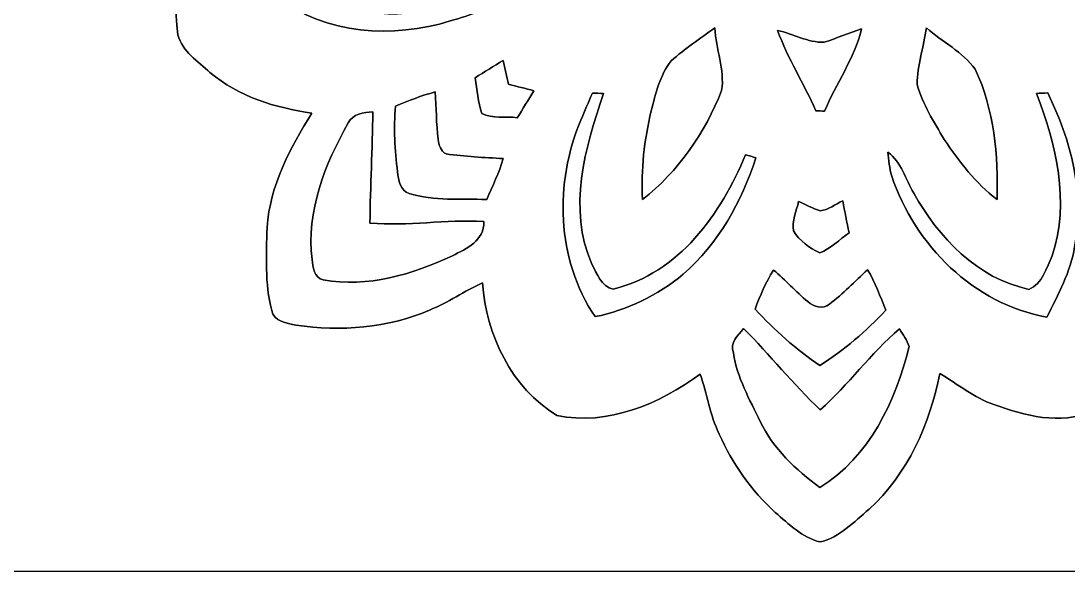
# Model space of a CAD drawing. Header units: centimetres. Extents: x -16.8 to 16.8, y -16.7 to 16.7.
# Drawn here: x -5.24 to 9.05, y -16.67 to -9.16 of the extents above; entities that cross this region are included whole.
import ezdxf

# ---------------------------------------------------------------- set-up
doc = ezdxf.new("R2010")
doc.units = ezdxf.units.CM
doc.header["$MEASUREMENT"] = 0
doc.layers.add('Layer 1', color=7, linetype='Continuous')

msp = doc.modelspace()

# ---------------------------------------------------------------- linework, layer by layer
at = {"layer": 'Layer 1', "color": 7}
for points, knots in [([(-16.77458, 16.66875), (-16.77458, 16.66875), (16.77458, 16.66875), (16.77458, 16.66875), (16.77458, 16.66875), (16.77458, 16.66875), (16.77458, -16.66875), (16.77458, -16.66875), (16.77458, -16.66875), (16.77458, -16.66875), (-16.77458, -16.66875), (-16.77458, -16.66875), (-16.77458, -16.66875), (-16.77458, -16.66875), (-16.77458, 16.66875), (-16.77458, 16.66875), (-16.77458, 16.66875), (-16.77458, 16.66875), (-16.77458, 16.66875), (-16.77458, 16.66875)], [0, 0, 0, 0, 0.16666667, 0.16666667, 0.16666667, 0.16666667, 0.33333333, 0.33333333, 0.33333333, 0.33333333, 0.5, 0.5, 0.5, 0.5, 0.66666667, 0.66666667, 0.66666667, 0.66666667, 1, 1, 1, 1]), ([(5.41267, 4.60798), (5.00733, 4.32082), (4.66055, 3.95146), (4.42031, 3.51508), (4.42031, 3.51508), (4.21464, 3.17535), (4.14055, 2.78059), (4.02484, 2.40594), (4.02484, 2.40594), (3.50238, 2.83386), (2.82293, 3.09174), (2.14101, 3.00743), (2.14101, 3.00743), (1.81681, 2.90266), (1.62031, 2.60632), (1.43263, 2.3428), (1.43263, 2.3428), (1.19451, 1.99214), (1.11795, 1.56845), (1.02129, 1.16381), (1.02129, 1.16381), (0.69215, 1.36454), (0.35983, 1.57798), (-0.01799, 1.67393), (-0.01799, 1.67393), (-0.58773, 1.85349), (-1.20579, 1.80481), (-1.78294, 1.68346), (-1.78294, 1.68346), (-1.93146, 1.16522), (-1.92687, 0.61031), (-1.82492, 0.08396), (-1.82492, 0.08396), (-1.73637, -0.36371), (-1.51553, -0.76623), (-1.26718, -1.14265), (-1.26718, -1.14265), (-1.80128, -1.22978), (-2.34103, -1.39347), (-2.7499, -1.76495), (-2.7499, -1.76495), (-2.94499, -1.94063), (-3.17782, -2.16041), (-3.12385, -2.45145), (-3.12385, -2.45145), (-3.14043, -3.06493), (-2.90618, -3.66536), (-2.51143, -4.13068), (-2.51143, -4.13068), (-2.70122, -4.18924), (-2.89348, -4.23898), (-3.08398, -4.29472), (-3.08398, -4.29472), (-3.70558, -4.48804), (-4.25274, -4.89479), (-4.63303, -5.42149), (-4.63303, -5.42149), (-4.70464, -5.54567), (-4.90749, -5.68113), (-4.82635, -5.8487), (-4.82635, -5.8487), (-4.54484, -6.34682), (-4.10633, -6.74829), (-3.61139, -7.03051), (-3.61139, -7.03051), (-3.2699, -7.22665), (-2.88114, -7.31308), (-2.51072, -7.43691), (-2.51072, -7.43691), (-2.95204, -7.96008), (-3.2071, -8.65681), (-3.09951, -9.34367), (-3.09951, -9.34367), (-3.04341, -9.57298), (-2.8254, -9.70915), (-2.66277, -9.85873), (-2.66277, -9.85873), (-2.27365, -10.19104), (-1.76777, -10.34274), (-1.27, -10.41506), (-1.27, -10.41506), (-1.57127, -10.88954), (-1.84291, -11.4046), (-1.88419, -11.9761), (-1.88419, -11.9761), (-1.89265, -12.35251), (-1.91594, -12.73951), (-1.82033, -13.10816), (-1.82033, -13.10816), (-1.79105, -13.25845), (-1.61255, -13.28667), (-1.48943, -13.30925), (-1.48943, -13.30925), (-0.87877, -13.40097), (-0.23601, -13.35334), (0.33408, -13.10464), (0.33408, -13.10464), (0.58702, -13.00445), (0.80927, -12.84323), (1.05728, -12.73281), (1.05728, -12.73281), (1.10913, -13.44189), (1.45097, -14.16579), (2.07116, -14.54256), (2.07116, -14.54256), (2.77036, -14.69037), (3.47063, -14.38381), (4.02872, -13.97917), (4.02872, -13.97917), (4.12397, -14.24905), (4.16207, -14.53868), (4.28942, -14.79726), (4.28942, -14.79726), (4.46687, -15.20155), (4.72581, -15.56985), (5.05248, -15.86759), (5.05248, -15.86759), (5.23487, -16.02422), (5.42431, -16.21049), (5.66491, -16.27152), (5.66491, -16.27152), (5.9309, -16.21155), (6.13092, -15.99318), (6.33448, -15.8242), (6.33448, -15.8242), (6.86435, -15.34266), (7.16245, -14.66215), (7.30074, -13.97), (7.30074, -13.97), (7.5438, -14.11605), (7.76781, -14.29985), (8.03839, -14.3951), (8.03839, -14.3951), (8.45679, -14.5475), (8.94503, -14.67626), (9.37295, -14.48858), (9.37295, -14.48858), (9.92223, -14.07654), (10.22279, -13.40203), (10.29899, -12.7314), (10.29899, -12.7314), (10.54312, -12.84993), (10.76501, -13.01009), (11.01831, -13.11134), (11.01831, -13.11134), (11.58628, -13.36357), (12.23045, -13.40132), (12.83829, -13.29866), (12.83829, -13.29866), (12.92225, -13.25774), (13.09511, -13.2909), (13.1318, -13.17061), (13.1318, -13.17061), (13.31489, -12.59099), (13.26515, -11.9574), (13.09899, -11.37955), (13.09899, -11.37955), (12.9988, -11.03136), (12.79137, -10.72903), (12.62486, -10.41153), (12.62486, -10.41153), (13.31454, -10.32651), (14.03703, -10.01818), (14.41697, -9.4107), (14.41697, -9.4107), (14.51504, -9.02652), (14.44484, -8.61942), (14.32525, -8.2483), (14.32525, -8.2483), (14.22964, -7.93962), (14.02327, -7.68562), (13.86311, -7.40974), (13.86311, -7.40974), (14.20566, -7.32155), (14.55632, -7.24429), (14.87029, -7.0739), (14.87029, -7.0739), (15.367, -6.83507), (15.76917, -6.43572), (16.07467, -5.98346), (16.07467, -5.98346), (16.12724, -5.90197), (16.20414, -5.79579), (16.14135, -5.69842), (16.14135, -5.69842), (15.89229, -5.19642), (15.44496, -4.82), (14.97259, -4.53602), (14.97259, -4.53602), (14.63075, -4.33105), (14.23599, -4.25168), (13.85923, -4.13879), (13.85923, -4.13879), (14.07125, -3.80153), (14.32525, -3.47557), (14.39721, -3.07269), (14.39721, -3.07269), (14.46248, -2.69169), (14.5669, -2.18052), (14.22823, -1.89371), (14.22823, -1.89371), (13.80455, -1.44074), (13.20659, -1.2319), (12.61216, -1.12854), (12.61216, -1.12854), (12.79525, -0.83503), (12.98857, -0.54151), (13.08347, -0.20496), (13.08347, -0.20496), (13.29443, 0.36336), (13.28314, 0.99166), (13.14697, 1.57586), (13.14697, 1.57586), (13.10569, 1.75648), (12.86827, 1.7205), (12.73387, 1.76671), (12.73387, 1.76671), (12.14649, 1.81751), (11.52807, 1.79246), (10.98515, 1.54023), (10.98515, 1.54023), (10.74067, 1.44074), (10.53077, 1.27847), (10.29511, 1.1624), (10.29511, 1.1624), (10.23126, 1.45344), (10.21327, 1.76071), (10.07463, 2.02918), (10.07463, 2.02918), (9.94586, 2.27859), (9.79911, 2.52307), (9.6079, 2.72909), (9.6079, 2.72909), (9.4488, 2.88396), (9.25618, 3.05894), (9.01382, 3.0159), (9.01382, 3.0159), (8.39435, 3.03812), (7.79533, 2.79471), (7.32543, 2.39959), (7.32543, 2.39959), (7.21713, 2.67441), (7.16456, 2.96792), (7.05097, 3.24062), (7.05097, 3.24062), (6.79415, 3.86115), (6.31331, 4.37409), (5.74216, 4.71946), (5.74216, 4.71946), (5.62328, 4.79178), (5.50192, 4.66831), (5.41267, 4.60798)], [0, 0, 0, 0, 0.015625, 0.015625, 0.015625, 0.015625, 0.03125, 0.03125, 0.03125, 0.03125, 0.046875, 0.046875, 0.046875, 0.046875, 0.0625, 0.0625, 0.0625, 0.0625, 0.078125, 0.078125, 0.078125, 0.078125, 0.09375, 0.09375, 0.09375, 0.09375, 0.109375, 0.109375, 0.109375, 0.109375, 0.125, 0.125, 0.125, 0.125, 0.140625, 0.140625, 0.140625, 0.140625, 0.15625, 0.15625, 0.15625, 0.15625, 0.171875, 0.171875, 0.171875, 0.171875, 0.1875, 0.1875, 0.1875, 0.1875, 0.203125, 0.203125, 0.203125, 0.203125, 0.21875, 0.21875, 0.21875, 0.21875, 0.234375, 0.234375, 0.234375, 0.234375, 0.25, 0.25, 0.25, 0.25, 0.265625, 0.265625, 0.265625, 0.265625, 0.28125, 0.28125, 0.28125, 0.28125, 0.296875, 0.296875, 0.296875, 0.296875, 0.3125, 0.3125, 0.3125, 0.3125, 0.328125, 0.328125, 0.328125, 0.328125, 0.34375, 0.34375, 0.34375, 0.34375, 0.359375, 0.359375, 0.359375, 0.359375, 0.375, 0.375, 0.375, 0.375, 0.390625, 0.390625, 0.390625, 0.390625, 0.40625, 0.40625, 0.40625, 0.40625, 0.421875, 0.421875, 0.421875, 0.421875, 0.4375, 0.4375, 0.4375, 0.4375, 0.453125, 0.453125, 0.453125, 0.453125, 0.46875, 0.46875, 0.46875, 0.46875, 0.484375, 0.484375, 0.484375, 0.484375, 0.5, 0.5, 0.5, 0.5, 0.515625, 0.515625, 0.515625, 0.515625, 0.53125, 0.53125, 0.53125, 0.53125, 0.546875, 0.546875, 0.546875, 0.546875, 0.5625, 0.5625, 0.5625, 0.5625, 0.578125, 0.578125, 0.578125, 0.578125, 0.59375, 0.59375, 0.59375, 0.59375, 0.609375, 0.609375, 0.609375, 0.609375, 0.625, 0.625, 0.625, 0.625, 0.640625, 0.640625, 0.640625, 0.640625, 0.65625, 0.65625, 0.65625, 0.65625, 0.671875, 0.671875, 0.671875, 0.671875, 0.6875, 0.6875, 0.6875, 0.6875, 0.703125, 0.703125, 0.703125, 0.703125, 0.71875, 0.71875, 0.71875, 0.71875, 0.734375, 0.734375, 0.734375, 0.734375, 0.75, 0.75, 0.75, 0.75, 0.765625, 0.765625, 0.765625, 0.765625, 0.78125, 0.78125, 0.78125, 0.78125, 0.796875, 0.796875, 0.796875, 0.796875, 0.8125, 0.8125, 0.8125, 0.8125, 0.828125, 0.828125, 0.828125, 0.828125, 0.84375, 0.84375, 0.84375, 0.84375, 0.859375, 0.859375, 0.859375, 0.859375, 0.875, 0.875, 0.875, 0.875, 0.890625, 0.890625, 0.890625, 0.890625, 0.90625, 0.90625, 0.90625, 0.90625, 0.921875, 0.921875, 0.921875, 0.921875, 0.9375, 0.9375, 0.9375, 0.9375, 0.953125, 0.953125, 0.953125, 0.953125, 0.96875, 0.96875, 0.96875, 0.96875, 1, 1, 1, 1]), ([(-1.74237, -8.82721), (-1.53988, -7.75159), (-0.59725, -6.93173), (0.4385, -6.66962), (0.4385, -6.66962), (0.43744, -6.71865), (0.43674, -6.76804), (0.43639, -6.81743), (0.43639, -6.81743), (-0.39723, -7.14622), (-1.1998, -7.77981), (-1.39206, -8.69774), (-1.39206, -8.69774), (-0.84243, -9.08614), (-0.12665, -9.12954), (0.51047, -8.97361), (0.51047, -8.97361), (0.79446, -8.91152), (1.0668, -8.79158), (1.36102, -8.77958), (1.36102, -8.77958), (1.16946, -8.99231), (0.88406, -9.07874), (0.61807, -9.15635), (0.61807, -9.15635), (-0.16087, -9.39553), (-1.08867, -9.34791), (-1.74237, -8.82721)], [0, 0, 0, 0, 0.125, 0.125, 0.125, 0.125, 0.25, 0.25, 0.25, 0.25, 0.375, 0.375, 0.375, 0.375, 0.5, 0.5, 0.5, 0.5, 0.625, 0.625, 0.625, 0.625, 0.75, 0.75, 0.75, 0.75, 1, 1, 1, 1]), ([(3.6322, -9.69963), (3.81988, -9.53594), (4.02696, -9.39694), (4.2291, -9.25195), (4.2291, -9.25195), (4.2418, -9.53876), (4.36774, -9.81851), (4.32153, -10.10673), (4.32153, -10.10673), (4.09716, -10.68141), (3.72957, -11.21269), (3.24167, -11.59475), (3.24167, -11.59475), (3.2198, -11.18835), (3.26461, -10.77948), (3.36056, -10.38472), (3.36056, -10.38472), (3.42018, -10.14659), (3.48015, -9.89859), (3.6322, -9.69963)], [0, 0, 0, 0, 0.16666667, 0.16666667, 0.16666667, 0.16666667, 0.33333333, 0.33333333, 0.33333333, 0.33333333, 0.5, 0.5, 0.5, 0.5, 0.66666667, 0.66666667, 0.66666667, 0.66666667, 1, 1, 1, 1]), ([(5.72064, -9.44598), (5.89386, -9.39341), (6.05861, -9.3158), (6.23217, -9.26394), (6.23217, -9.26394), (6.13974, -9.66893), (5.87939, -10.00725), (5.72664, -10.38931), (5.72664, -10.38931), (5.68678, -10.38648), (5.64727, -10.38401), (5.60776, -10.3819), (5.60776, -10.3819), (5.44477, -10.01183), (5.2264, -9.66752), (5.086, -9.28723), (5.086, -9.28723), (5.30049, -9.3285), (5.49663, -9.4555), (5.72064, -9.44598)], [0, 0, 0, 0, 0.16666667, 0.16666667, 0.16666667, 0.16666667, 0.33333333, 0.33333333, 0.33333333, 0.33333333, 0.5, 0.5, 0.5, 0.5, 0.66666667, 0.66666667, 0.66666667, 0.66666667, 1, 1, 1, 1]), ([(6.99206, -10.02277), (6.98888, -9.76066), (7.08237, -9.50595), (7.118, -9.24807), (7.118, -9.24807), (7.33178, -9.44598), (7.61153, -9.57615), (7.78404, -9.81498), (7.78404, -9.81498), (8.04298, -10.36602), (8.09801, -10.9922), (8.08284, -11.59369), (8.08284, -11.59369), (7.78827, -11.37497), (7.56602, -11.07405), (7.36, -10.77489), (7.36, -10.77489), (7.21924, -10.535), (7.06261, -10.29406), (6.99206, -10.02277)], [0, 0, 0, 0, 0.16666667, 0.16666667, 0.16666667, 0.16666667, 0.33333333, 0.33333333, 0.33333333, 0.33333333, 0.5, 0.5, 0.5, 0.5, 0.66666667, 0.66666667, 0.66666667, 0.66666667, 1, 1, 1, 1]), ([(0.95744, -9.93316), (1.08373, -9.85308), (1.21003, -9.77265), (1.33809, -9.6961), (1.33809, -9.6961), (1.36596, -9.80334), (1.38994, -9.91235), (1.41429, -10.02136), (1.41429, -10.02136), (1.52894, -10.05099), (1.64394, -10.07851), (1.75895, -10.1092), (1.75895, -10.1092), (1.68451, -10.23303), (1.60726, -10.35438), (1.53282, -10.47891), (1.53282, -10.47891), (1.37301, -10.45175), (1.19556, -10.49655), (1.04669, -10.42176), (1.04669, -10.42176), (0.99871, -10.26266), (0.98531, -10.09544), (0.95744, -9.93316)], [0, 0, 0, 0, 0.14285714, 0.14285714, 0.14285714, 0.14285714, 0.28571429, 0.28571429, 0.28571429, 0.28571429, 0.42857143, 0.42857143, 0.42857143, 0.42857143, 0.57142857, 0.57142857, 0.57142857, 0.57142857, 0.71428571, 0.71428571, 0.71428571, 0.71428571, 1, 1, 1, 1]), ([(-0.13229, -10.32051), (0.04586, -10.24784), (0.22472, -10.17552), (0.41063, -10.12437), (0.41063, -10.12437), (0.4258, -10.34027), (0.42721, -10.55758), (0.45085, -10.77383), (0.45085, -10.77383), (0.46426, -10.84756), (0.48436, -10.93717), (0.56056, -10.97104), (0.56056, -10.97104), (0.81844, -11.00984), (1.0795, -11.02078), (1.3402, -11.03489), (1.3402, -11.03489), (1.28164, -11.22786), (1.19662, -11.41095), (1.11442, -11.5951), (1.11442, -11.5951), (0.76306, -11.57817), (0.39758, -11.62015), (0.05715, -11.51149), (0.05715, -11.51149), (-0.06491, -11.4748), (-0.09208, -11.32205), (-0.10266, -11.21586), (-0.10266, -11.21586), (-0.14146, -10.91882), (-0.15522, -10.61896), (-0.13229, -10.32051)], [0, 0, 0, 0, 0.11111111, 0.11111111, 0.11111111, 0.11111111, 0.22222222, 0.22222222, 0.22222222, 0.22222222, 0.33333333, 0.33333333, 0.33333333, 0.33333333, 0.44444444, 0.44444444, 0.44444444, 0.44444444, 0.55555556, 0.55555556, 0.55555556, 0.55555556, 0.66666667, 0.66666667, 0.66666667, 0.66666667, 0.77777778, 0.77777778, 0.77777778, 0.77777778, 1, 1, 1, 1]), ([(2.55799, -10.14271), (2.60809, -10.14342), (2.65818, -10.14448), (2.70863, -10.14554), (2.70863, -10.14554), (2.45886, -10.88531), (2.21756, -11.7221), (2.55023, -12.47634), (2.55023, -12.47634), (2.61937, -12.6051), (2.68005, -12.78431), (2.84057, -12.81783), (2.84057, -12.81783), (3.73803, -12.60299), (4.31624, -11.79124), (4.64714, -10.98303), (4.64714, -10.98303), (4.69477, -10.99644), (4.74239, -11.01055), (4.79072, -11.02501), (4.79072, -11.02501), (4.59493, -11.62509), (4.27672, -12.19659), (3.7973, -12.61604), (3.7973, -12.61604), (3.44876, -12.89932), (3.03671, -13.10957), (2.59362, -13.19354), (2.59362, -13.19354), (2.06551, -12.4139), (2.03588, -11.36156), (2.40171, -10.5089), (2.40171, -10.5089), (2.45075, -10.38542), (2.50507, -10.26442), (2.55799, -10.14271)], [0, 0, 0, 0, 0.1, 0.1, 0.1, 0.1, 0.2, 0.2, 0.2, 0.2, 0.3, 0.3, 0.3, 0.3, 0.4, 0.4, 0.4, 0.4, 0.5, 0.5, 0.5, 0.5, 0.6, 0.6, 0.6, 0.6, 0.7, 0.7, 0.7, 0.7, 0.8, 0.8, 0.8, 0.8, 1, 1, 1, 1]), ([(8.61942, -10.14554), (8.67022, -10.14342), (8.72137, -10.1413), (8.77288, -10.13954), (8.77288, -10.13954), (9.09002, -10.78371), (9.28264, -11.52243), (9.13977, -12.23963), (9.13977, -12.23963), (9.08332, -12.58288), (8.91681, -12.89297), (8.76194, -13.19989), (8.76194, -13.19989), (7.76429, -13.02597), (6.95995, -12.21705), (6.64281, -11.27548), (6.64281, -11.27548), (6.61211, -11.17141), (6.60082, -11.05041), (6.5913, -10.9474), (6.5913, -10.9474), (6.77792, -11.08216), (6.83189, -11.31852), (6.94478, -11.50691), (6.94478, -11.50691), (7.2831, -12.11298), (7.81191, -12.67566), (8.51641, -12.82136), (8.51641, -12.82136), (8.69985, -12.74516), (8.75594, -12.52784), (8.83461, -12.36169), (8.83461, -12.36169), (9.07697, -11.62897), (8.89071, -10.84404), (8.61942, -10.14554)], [0, 0, 0, 0, 0.1, 0.1, 0.1, 0.1, 0.2, 0.2, 0.2, 0.2, 0.3, 0.3, 0.3, 0.3, 0.4, 0.4, 0.4, 0.4, 0.5, 0.5, 0.5, 0.5, 0.6, 0.6, 0.6, 0.6, 0.7, 0.7, 0.7, 0.7, 0.8, 0.8, 0.8, 0.8, 1, 1, 1, 1]), ([(-0.77611, -10.54876), (-0.71332, -10.42211), (-0.56586, -10.40342), (-0.44027, -10.39636), (-0.44027, -10.39636), (-0.44379, -10.9033), (-0.47554, -11.40954), (-0.47837, -11.91648), (-0.47837, -11.91648), (0.03951, -11.96199), (0.55704, -11.86321), (1.07491, -11.89602), (1.07491, -11.89602), (1.08338, -12.15919), (0.84138, -12.26361), (0.6477, -12.36169), (0.6477, -12.36169), (0.09948, -12.61569), (-0.50906, -12.80513), (-1.1176, -12.69083), (-1.1176, -12.69083), (-1.24037, -12.66931), (-1.25659, -12.50915), (-1.26929, -12.41566), (-1.26929, -12.41566), (-1.35043, -11.75773), (-1.09291, -11.11144), (-0.77611, -10.54876)], [0, 0, 0, 0, 0.125, 0.125, 0.125, 0.125, 0.25, 0.25, 0.25, 0.25, 0.375, 0.375, 0.375, 0.375, 0.5, 0.5, 0.5, 0.5, 0.625, 0.625, 0.625, 0.625, 0.75, 0.75, 0.75, 0.75, 1, 1, 1, 1]), ([(5.3721, -11.6205), (5.46947, -11.66354), (5.56436, -11.71399), (5.66667, -11.74821), (5.66667, -11.74821), (5.77956, -11.73868), (5.87199, -11.65754), (5.97394, -11.61344), (5.97394, -11.61344), (6.00322, -11.75808), (6.03215, -11.90378), (6.06037, -12.04948), (6.06037, -12.04948), (5.92808, -12.13908), (5.8106, -12.26891), (5.66067, -12.32253), (5.66067, -12.32253), (5.52379, -12.26079), (5.38233, -12.15602), (5.3026, -12.02231), (5.3026, -12.02231), (5.27685, -11.88685), (5.34317, -11.75173), (5.3721, -11.6205)], [0, 0, 0, 0, 0.14285714, 0.14285714, 0.14285714, 0.14285714, 0.28571429, 0.28571429, 0.28571429, 0.28571429, 0.42857143, 0.42857143, 0.42857143, 0.42857143, 0.57142857, 0.57142857, 0.57142857, 0.57142857, 0.71428571, 0.71428571, 0.71428571, 0.71428571, 1, 1, 1, 1]), ([(5.0292, -12.55854), (5.19465, -12.69153), (5.33365, -12.85381), (5.49698, -12.98928), (5.49698, -12.98928), (5.57424, -13.05631), (5.70618, -13.09864), (5.79367, -13.02597), (5.79367, -13.02597), (5.97817, -12.88027), (6.14362, -12.71376), (6.31437, -12.55289), (6.31437, -12.55289), (6.41879, -12.72716), (6.48758, -12.91837), (6.56343, -13.1064), (6.56343, -13.1064), (6.29426, -13.3925), (5.9944, -13.64968), (5.66314, -13.86134), (5.66314, -13.86134), (5.33682, -13.64227), (5.04472, -13.37874), (4.77732, -13.09194), (4.77732, -13.09194), (4.84787, -12.90814), (4.92301, -12.72505), (5.0292, -12.55854)], [0, 0, 0, 0, 0.125, 0.125, 0.125, 0.125, 0.25, 0.25, 0.25, 0.25, 0.375, 0.375, 0.375, 0.375, 0.5, 0.5, 0.5, 0.5, 0.625, 0.625, 0.625, 0.625, 0.75, 0.75, 0.75, 0.75, 1, 1, 1, 1]), ([(4.4831, -13.69025), (4.42912, -13.54702), (4.54448, -13.45001), (4.62245, -13.35511), (4.62245, -13.35511), (4.9784, -13.71847), (5.29943, -14.11499), (5.66667, -14.46706), (5.66667, -14.46706), (6.05472, -14.12557), (6.35423, -13.69554), (6.75005, -13.36181), (6.75005, -13.36181), (6.79732, -13.43872), (6.85659, -13.51209), (6.87987, -13.6017), (6.87987, -13.6017), (6.69713, -14.34641), (6.33942, -15.11088), (5.66385, -15.52787), (5.66385, -15.52787), (5.33471, -15.28657), (5.02638, -14.99764), (4.84822, -14.62405), (4.84822, -14.62405), (4.70288, -14.32525), (4.53072, -14.02327), (4.4831, -13.69025)], [0, 0, 0, 0, 0.125, 0.125, 0.125, 0.125, 0.25, 0.25, 0.25, 0.25, 0.375, 0.375, 0.375, 0.375, 0.5, 0.5, 0.5, 0.5, 0.625, 0.625, 0.625, 0.625, 0.75, 0.75, 0.75, 0.75, 1, 1, 1, 1])]:
    msp.add_open_spline(points, degree=3, knots=knots, dxfattribs=at)
at = {"layer": 'Layer 1', "color": 8}
for points, knots in [([(5.41267, 4.60798), (5.50192, 4.66831), (5.62328, 4.79178), (5.74216, 4.71946), (5.74216, 4.71946), (6.31331, 4.37409), (6.79415, 3.86115), (7.05097, 3.24062), (7.05097, 3.24062), (7.16456, 2.96792), (7.21713, 2.67441), (7.32543, 2.39959), (7.32543, 2.39959), (7.79533, 2.79471), (8.39435, 3.03812), (9.01382, 3.0159), (9.01382, 3.0159), (9.25618, 3.05894), (9.4488, 2.88396), (9.6079, 2.72909), (9.6079, 2.72909), (9.79911, 2.52307), (9.94586, 2.27859), (10.07463, 2.02918), (10.07463, 2.02918), (10.21327, 1.76071), (10.23126, 1.45344), (10.29511, 1.1624), (10.29511, 1.1624), (10.53077, 1.27847), (10.74067, 1.44074), (10.98515, 1.54023), (10.98515, 1.54023), (11.52807, 1.79246), (12.14649, 1.81751), (12.73387, 1.76671), (12.73387, 1.76671), (12.86827, 1.7205), (13.10569, 1.75648), (13.14697, 1.57586), (13.14697, 1.57586), (13.28314, 0.99166), (13.29443, 0.36336), (13.08347, -0.20496), (13.08347, -0.20496), (12.98857, -0.54151), (12.79525, -0.83503), (12.61216, -1.12854), (12.61216, -1.12854), (13.20659, -1.2319), (13.80455, -1.44074), (14.22823, -1.89371), (14.22823, -1.89371), (14.5669, -2.18052), (14.46248, -2.69169), (14.39721, -3.07269), (14.39721, -3.07269), (14.32525, -3.47557), (14.07125, -3.80153), (13.85923, -4.13879), (13.85923, -4.13879), (14.23599, -4.25168), (14.63075, -4.33105), (14.97259, -4.53602), (14.97259, -4.53602), (15.44496, -4.82), (15.89229, -5.19642), (16.14135, -5.69842), (16.14135, -5.69842), (16.20414, -5.79579), (16.12724, -5.90197), (16.07467, -5.98346), (16.07467, -5.98346), (15.76917, -6.43572), (15.367, -6.83507), (14.87029, -7.0739), (14.87029, -7.0739), (14.55632, -7.24429), (14.20566, -7.32155), (13.86311, -7.40974), (13.86311, -7.40974), (14.02327, -7.68562), (14.22964, -7.93962), (14.32525, -8.2483), (14.32525, -8.2483), (14.44484, -8.61942), (14.51504, -9.02652), (14.41697, -9.4107), (14.41697, -9.4107), (14.03703, -10.01818), (13.31454, -10.32651), (12.62486, -10.41153), (12.62486, -10.41153), (12.79137, -10.72903), (12.9988, -11.03136), (13.09899, -11.37955), (13.09899, -11.37955), (13.26515, -11.9574), (13.31489, -12.59099), (13.1318, -13.17061), (13.1318, -13.17061), (13.09511, -13.2909), (12.92225, -13.25774), (12.83829, -13.29866), (12.83829, -13.29866), (12.23045, -13.40132), (11.58628, -13.36357), (11.01831, -13.11134), (11.01831, -13.11134), (10.76501, -13.01009), (10.54312, -12.84993), (10.29899, -12.7314), (10.29899, -12.7314), (10.22279, -13.40203), (9.92223, -14.07654), (9.37295, -14.48858), (9.37295, -14.48858), (8.94503, -14.67626), (8.45679, -14.5475), (8.03839, -14.3951), (8.03839, -14.3951), (7.76781, -14.29985), (7.5438, -14.11605), (7.30074, -13.97), (7.30074, -13.97), (7.16245, -14.66215), (6.86435, -15.34266), (6.33448, -15.8242), (6.33448, -15.8242), (6.13092, -15.99318), (5.9309, -16.21155), (5.66491, -16.27152), (5.66491, -16.27152), (5.42431, -16.21049), (5.23487, -16.02422), (5.05248, -15.86759), (5.05248, -15.86759), (4.72581, -15.56985), (4.46687, -15.20155), (4.28942, -14.79726), (4.28942, -14.79726), (4.16207, -14.53868), (4.12397, -14.24905), (4.02872, -13.97917), (4.02872, -13.97917), (3.47063, -14.38381), (2.77036, -14.69037), (2.07116, -14.54256), (2.07116, -14.54256), (1.45097, -14.16579), (1.10913, -13.44189), (1.05728, -12.73281), (1.05728, -12.73281), (0.80927, -12.84323), (0.58702, -13.00445), (0.33408, -13.10464), (0.33408, -13.10464), (-0.23601, -13.35334), (-0.87877, -13.40097), (-1.48943, -13.30925), (-1.48943, -13.30925), (-1.61255, -13.28667), (-1.79105, -13.25845), (-1.82033, -13.10816), (-1.82033, -13.10816), (-1.91594, -12.73951), (-1.89265, -12.35251), (-1.88419, -11.9761), (-1.88419, -11.9761), (-1.84291, -11.4046), (-1.57127, -10.88954), (-1.27, -10.41506), (-1.27, -10.41506), (-1.76777, -10.34274), (-2.27365, -10.19104), (-2.66277, -9.85873), (-2.66277, -9.85873), (-2.8254, -9.70915), (-3.04341, -9.57298), (-3.09951, -9.34367), (-3.09951, -9.34367), (-3.2071, -8.65681), (-2.95204, -7.96008), (-2.51072, -7.43691), (-2.51072, -7.43691), (-2.88114, -7.31308), (-3.2699, -7.22665), (-3.61139, -7.03051), (-3.61139, -7.03051), (-4.10633, -6.74829), (-4.54484, -6.34682), (-4.82635, -5.8487), (-4.82635, -5.8487), (-4.90749, -5.68113), (-4.70464, -5.54567), (-4.63303, -5.42149), (-4.63303, -5.42149), (-4.25274, -4.89479), (-3.70558, -4.48804), (-3.08398, -4.29472), (-3.08398, -4.29472), (-2.89348, -4.23898), (-2.70122, -4.18924), (-2.51143, -4.13068), (-2.51143, -4.13068), (-2.90618, -3.66536), (-3.14043, -3.06493), (-3.12385, -2.45145), (-3.12385, -2.45145), (-3.17782, -2.16041), (-2.94499, -1.94063), (-2.7499, -1.76495), (-2.7499, -1.76495), (-2.34103, -1.39347), (-1.80128, -1.22978), (-1.26718, -1.14265), (-1.26718, -1.14265), (-1.51553, -0.76623), (-1.73637, -0.36371), (-1.82492, 0.08396), (-1.82492, 0.08396), (-1.92687, 0.61031), (-1.93146, 1.16522), (-1.78294, 1.68346), (-1.78294, 1.68346), (-1.20579, 1.80481), (-0.58773, 1.85349), (-0.01799, 1.67393), (-0.01799, 1.67393), (0.35983, 1.57798), (0.69215, 1.36454), (1.02129, 1.16381), (1.02129, 1.16381), (1.11795, 1.56845), (1.19451, 1.99214), (1.43263, 2.3428), (1.43263, 2.3428), (1.62031, 2.60632), (1.81681, 2.90266), (2.14101, 3.00743), (2.14101, 3.00743), (2.82293, 3.09174), (3.50238, 2.83386), (4.02484, 2.40594), (4.02484, 2.40594), (4.14055, 2.78059), (4.21464, 3.17535), (4.42031, 3.51508), (4.42031, 3.51508), (4.66055, 3.95146), (5.00733, 4.32082), (5.41267, 4.60798), (5.41267, 4.60798), (5.41267, 4.60798), (5.41267, 4.60798), (5.41267, 4.60798)], [0, 0, 0, 0, 0.01538462, 0.01538462, 0.01538462, 0.01538462, 0.03076923, 0.03076923, 0.03076923, 0.03076923, 0.04615385, 0.04615385, 0.04615385, 0.04615385, 0.06153846, 0.06153846, 0.06153846, 0.06153846, 0.07692308, 0.07692308, 0.07692308, 0.07692308, 0.09230769, 0.09230769, 0.09230769, 0.09230769, 0.10769231, 0.10769231, 0.10769231, 0.10769231, 0.12307692, 0.12307692, 0.12307692, 0.12307692, 0.13846154, 0.13846154, 0.13846154, 0.13846154, 0.15384615, 0.15384615, 0.15384615, 0.15384615, 0.16923077, 0.16923077, 0.16923077, 0.16923077, 0.18461538, 0.18461538, 0.18461538, 0.18461538, 0.2, 0.2, 0.2, 0.2, 0.21538462, 0.21538462, 0.21538462, 0.21538462, 0.23076923, 0.23076923, 0.23076923, 0.23076923, 0.24615385, 0.24615385, 0.24615385, 0.24615385, 0.26153846, 0.26153846, 0.26153846, 0.26153846, 0.27692308, 0.27692308, 0.27692308, 0.27692308, 0.29230769, 0.29230769, 0.29230769, 0.29230769, 0.30769231, 0.30769231, 0.30769231, 0.30769231, 0.32307692, 0.32307692, 0.32307692, 0.32307692, 0.33846154, 0.33846154, 0.33846154, 0.33846154, 0.35384615, 0.35384615, 0.35384615, 0.35384615, 0.36923077, 0.36923077, 0.36923077, 0.36923077, 0.38461538, 0.38461538, 0.38461538, 0.38461538, 0.4, 0.4, 0.4, 0.4, 0.41538462, 0.41538462, 0.41538462, 0.41538462, 0.43076923, 0.43076923, 0.43076923, 0.43076923, 0.44615385, 0.44615385, 0.44615385, 0.44615385, 0.46153846, 0.46153846, 0.46153846, 0.46153846, 0.47692308, 0.47692308, 0.47692308, 0.47692308, 0.49230769, 0.49230769, 0.49230769, 0.49230769, 0.50769231, 0.50769231, 0.50769231, 0.50769231, 0.52307692, 0.52307692, 0.52307692, 0.52307692, 0.53846154, 0.53846154, 0.53846154, 0.53846154, 0.55384615, 0.55384615, 0.55384615, 0.55384615, 0.56923077, 0.56923077, 0.56923077, 0.56923077, 0.58461538, 0.58461538, 0.58461538, 0.58461538, 0.6, 0.6, 0.6, 0.6, 0.61538462, 0.61538462, 0.61538462, 0.61538462, 0.63076923, 0.63076923, 0.63076923, 0.63076923, 0.64615385, 0.64615385, 0.64615385, 0.64615385, 0.66153846, 0.66153846, 0.66153846, 0.66153846, 0.67692308, 0.67692308, 0.67692308, 0.67692308, 0.69230769, 0.69230769, 0.69230769, 0.69230769, 0.70769231, 0.70769231, 0.70769231, 0.70769231, 0.72307692, 0.72307692, 0.72307692, 0.72307692, 0.73846154, 0.73846154, 0.73846154, 0.73846154, 0.75384615, 0.75384615, 0.75384615, 0.75384615, 0.76923077, 0.76923077, 0.76923077, 0.76923077, 0.78461538, 0.78461538, 0.78461538, 0.78461538, 0.8, 0.8, 0.8, 0.8, 0.81538462, 0.81538462, 0.81538462, 0.81538462, 0.83076923, 0.83076923, 0.83076923, 0.83076923, 0.84615385, 0.84615385, 0.84615385, 0.84615385, 0.86153846, 0.86153846, 0.86153846, 0.86153846, 0.87692308, 0.87692308, 0.87692308, 0.87692308, 0.89230769, 0.89230769, 0.89230769, 0.89230769, 0.90769231, 0.90769231, 0.90769231, 0.90769231, 0.92307692, 0.92307692, 0.92307692, 0.92307692, 0.93846154, 0.93846154, 0.93846154, 0.93846154, 0.95384615, 0.95384615, 0.95384615, 0.95384615, 0.96923077, 0.96923077, 0.96923077, 0.96923077, 1, 1, 1, 1]), ([(-1.74237, -8.82721), (-1.08867, -9.34791), (-0.16087, -9.39553), (0.61807, -9.15635), (0.61807, -9.15635), (0.88406, -9.07874), (1.16946, -8.99231), (1.36102, -8.77958), (1.36102, -8.77958), (1.0668, -8.79158), (0.79446, -8.91152), (0.51047, -8.97361), (0.51047, -8.97361), (-0.12665, -9.12954), (-0.84243, -9.08614), (-1.39206, -8.69774), (-1.39206, -8.69774), (-1.1998, -7.77981), (-0.39723, -7.14622), (0.43639, -6.81743), (0.43639, -6.81743), (0.43674, -6.76804), (0.43744, -6.71865), (0.4385, -6.66962), (0.4385, -6.66962), (-0.59725, -6.93173), (-1.53988, -7.75159), (-1.74237, -8.82721), (-1.74237, -8.82721), (-1.74237, -8.82721), (-1.74237, -8.82721), (-1.74237, -8.82721)], [0, 0, 0, 0, 0.11111111, 0.11111111, 0.11111111, 0.11111111, 0.22222222, 0.22222222, 0.22222222, 0.22222222, 0.33333333, 0.33333333, 0.33333333, 0.33333333, 0.44444444, 0.44444444, 0.44444444, 0.44444444, 0.55555556, 0.55555556, 0.55555556, 0.55555556, 0.66666667, 0.66666667, 0.66666667, 0.66666667, 0.77777778, 0.77777778, 0.77777778, 0.77777778, 1, 1, 1, 1]), ([(3.6322, -9.69963), (3.48015, -9.89859), (3.42018, -10.14659), (3.36056, -10.38472), (3.36056, -10.38472), (3.26461, -10.77948), (3.2198, -11.18835), (3.24167, -11.59475), (3.24167, -11.59475), (3.72957, -11.21269), (4.09716, -10.68141), (4.32153, -10.10673), (4.32153, -10.10673), (4.36774, -9.81851), (4.2418, -9.53876), (4.2291, -9.25195), (4.2291, -9.25195), (4.02696, -9.39694), (3.81988, -9.53594), (3.6322, -9.69963), (3.6322, -9.69963), (3.6322, -9.69963), (3.6322, -9.69963), (3.6322, -9.69963)], [0, 0, 0, 0, 0.14285714, 0.14285714, 0.14285714, 0.14285714, 0.28571429, 0.28571429, 0.28571429, 0.28571429, 0.42857143, 0.42857143, 0.42857143, 0.42857143, 0.57142857, 0.57142857, 0.57142857, 0.57142857, 0.71428571, 0.71428571, 0.71428571, 0.71428571, 1, 1, 1, 1]), ([(5.72064, -9.44598), (5.49663, -9.4555), (5.30049, -9.3285), (5.086, -9.28723), (5.086, -9.28723), (5.2264, -9.66752), (5.44477, -10.01183), (5.60776, -10.3819), (5.60776, -10.3819), (5.64727, -10.38401), (5.68678, -10.38648), (5.72664, -10.38931), (5.72664, -10.38931), (5.87939, -10.00725), (6.13974, -9.66893), (6.23217, -9.26394), (6.23217, -9.26394), (6.05861, -9.3158), (5.89386, -9.39341), (5.72064, -9.44598), (5.72064, -9.44598), (5.72064, -9.44598), (5.72064, -9.44598), (5.72064, -9.44598)], [0, 0, 0, 0, 0.14285714, 0.14285714, 0.14285714, 0.14285714, 0.28571429, 0.28571429, 0.28571429, 0.28571429, 0.42857143, 0.42857143, 0.42857143, 0.42857143, 0.57142857, 0.57142857, 0.57142857, 0.57142857, 0.71428571, 0.71428571, 0.71428571, 0.71428571, 1, 1, 1, 1]), ([(6.99206, -10.02277), (7.06261, -10.29406), (7.21924, -10.535), (7.36, -10.77489), (7.36, -10.77489), (7.56602, -11.07405), (7.78827, -11.37497), (8.08284, -11.59369), (8.08284, -11.59369), (8.09801, -10.9922), (8.04298, -10.36602), (7.78404, -9.81498), (7.78404, -9.81498), (7.61153, -9.57615), (7.33178, -9.44598), (7.118, -9.24807), (7.118, -9.24807), (7.08237, -9.50595), (6.98888, -9.76066), (6.99206, -10.02277), (6.99206, -10.02277), (6.99206, -10.02277), (6.99206, -10.02277), (6.99206, -10.02277)], [0, 0, 0, 0, 0.14285714, 0.14285714, 0.14285714, 0.14285714, 0.28571429, 0.28571429, 0.28571429, 0.28571429, 0.42857143, 0.42857143, 0.42857143, 0.42857143, 0.57142857, 0.57142857, 0.57142857, 0.57142857, 0.71428571, 0.71428571, 0.71428571, 0.71428571, 1, 1, 1, 1]), ([(0.95744, -9.93316), (0.98531, -10.09544), (0.99871, -10.26266), (1.04669, -10.42176), (1.04669, -10.42176), (1.19556, -10.49655), (1.37301, -10.45175), (1.53282, -10.47891), (1.53282, -10.47891), (1.60726, -10.35438), (1.68451, -10.23303), (1.75895, -10.1092), (1.75895, -10.1092), (1.64394, -10.07851), (1.52894, -10.05099), (1.41429, -10.02136), (1.41429, -10.02136), (1.38994, -9.91235), (1.36596, -9.80334), (1.33809, -9.6961), (1.33809, -9.6961), (1.21003, -9.77265), (1.08373, -9.85308), (0.95744, -9.93316), (0.95744, -9.93316), (0.95744, -9.93316), (0.95744, -9.93316), (0.95744, -9.93316)], [0, 0, 0, 0, 0.125, 0.125, 0.125, 0.125, 0.25, 0.25, 0.25, 0.25, 0.375, 0.375, 0.375, 0.375, 0.5, 0.5, 0.5, 0.5, 0.625, 0.625, 0.625, 0.625, 0.75, 0.75, 0.75, 0.75, 1, 1, 1, 1]), ([(-0.13229, -10.32051), (-0.15522, -10.61896), (-0.14146, -10.91882), (-0.10266, -11.21586), (-0.10266, -11.21586), (-0.09208, -11.32205), (-0.06491, -11.4748), (0.05715, -11.51149), (0.05715, -11.51149), (0.39758, -11.62015), (0.76306, -11.57817), (1.11442, -11.5951), (1.11442, -11.5951), (1.19662, -11.41095), (1.28164, -11.22786), (1.3402, -11.03489), (1.3402, -11.03489), (1.0795, -11.02078), (0.81844, -11.00984), (0.56056, -10.97104), (0.56056, -10.97104), (0.48436, -10.93717), (0.46426, -10.84756), (0.45085, -10.77383), (0.45085, -10.77383), (0.42721, -10.55758), (0.4258, -10.34027), (0.41063, -10.12437), (0.41063, -10.12437), (0.22472, -10.17552), (0.04586, -10.24784), (-0.13229, -10.32051), (-0.13229, -10.32051), (-0.13229, -10.32051), (-0.13229, -10.32051), (-0.13229, -10.32051)], [0, 0, 0, 0, 0.1, 0.1, 0.1, 0.1, 0.2, 0.2, 0.2, 0.2, 0.3, 0.3, 0.3, 0.3, 0.4, 0.4, 0.4, 0.4, 0.5, 0.5, 0.5, 0.5, 0.6, 0.6, 0.6, 0.6, 0.7, 0.7, 0.7, 0.7, 0.8, 0.8, 0.8, 0.8, 1, 1, 1, 1]), ([(2.55799, -10.14271), (2.50507, -10.26442), (2.45075, -10.38542), (2.40171, -10.5089), (2.40171, -10.5089), (2.03588, -11.36156), (2.06551, -12.4139), (2.59362, -13.19354), (2.59362, -13.19354), (3.03671, -13.10957), (3.44876, -12.89932), (3.7973, -12.61604), (3.7973, -12.61604), (4.27672, -12.19659), (4.59493, -11.62509), (4.79072, -11.02501), (4.79072, -11.02501), (4.74239, -11.01055), (4.69477, -10.99644), (4.64714, -10.98303), (4.64714, -10.98303), (4.31624, -11.79124), (3.73803, -12.60299), (2.84057, -12.81783), (2.84057, -12.81783), (2.68005, -12.78431), (2.61937, -12.6051), (2.55023, -12.47634), (2.55023, -12.47634), (2.21756, -11.7221), (2.45886, -10.88531), (2.70863, -10.14554), (2.70863, -10.14554), (2.65818, -10.14448), (2.60809, -10.14342), (2.55799, -10.14271), (2.55799, -10.14271), (2.55799, -10.14271), (2.55799, -10.14271), (2.55799, -10.14271)], [0, 0, 0, 0, 0.09090909, 0.09090909, 0.09090909, 0.09090909, 0.18181818, 0.18181818, 0.18181818, 0.18181818, 0.27272727, 0.27272727, 0.27272727, 0.27272727, 0.36363636, 0.36363636, 0.36363636, 0.36363636, 0.45454545, 0.45454545, 0.45454545, 0.45454545, 0.54545455, 0.54545455, 0.54545455, 0.54545455, 0.63636364, 0.63636364, 0.63636364, 0.63636364, 0.72727273, 0.72727273, 0.72727273, 0.72727273, 0.81818182, 0.81818182, 0.81818182, 0.81818182, 1, 1, 1, 1]), ([(8.61942, -10.14554), (8.89071, -10.84404), (9.07697, -11.62897), (8.83461, -12.36169), (8.83461, -12.36169), (8.75594, -12.52784), (8.69985, -12.74516), (8.51641, -12.82136), (8.51641, -12.82136), (7.81191, -12.67566), (7.2831, -12.11298), (6.94478, -11.50691), (6.94478, -11.50691), (6.83189, -11.31852), (6.77792, -11.08216), (6.5913, -10.9474), (6.5913, -10.9474), (6.60082, -11.05041), (6.61211, -11.17141), (6.64281, -11.27548), (6.64281, -11.27548), (6.95995, -12.21705), (7.76429, -13.02597), (8.76194, -13.19989), (8.76194, -13.19989), (8.91681, -12.89297), (9.08332, -12.58288), (9.13977, -12.23963), (9.13977, -12.23963), (9.28264, -11.52243), (9.09002, -10.78371), (8.77288, -10.13954), (8.77288, -10.13954), (8.72137, -10.1413), (8.67022, -10.14342), (8.61942, -10.14554), (8.61942, -10.14554), (8.61942, -10.14554), (8.61942, -10.14554), (8.61942, -10.14554)], [0, 0, 0, 0, 0.09090909, 0.09090909, 0.09090909, 0.09090909, 0.18181818, 0.18181818, 0.18181818, 0.18181818, 0.27272727, 0.27272727, 0.27272727, 0.27272727, 0.36363636, 0.36363636, 0.36363636, 0.36363636, 0.45454545, 0.45454545, 0.45454545, 0.45454545, 0.54545455, 0.54545455, 0.54545455, 0.54545455, 0.63636364, 0.63636364, 0.63636364, 0.63636364, 0.72727273, 0.72727273, 0.72727273, 0.72727273, 0.81818182, 0.81818182, 0.81818182, 0.81818182, 1, 1, 1, 1]), ([(-0.77611, -10.54876), (-1.09291, -11.11144), (-1.35043, -11.75773), (-1.26929, -12.41566), (-1.26929, -12.41566), (-1.25659, -12.50915), (-1.24037, -12.66931), (-1.1176, -12.69083), (-1.1176, -12.69083), (-0.50906, -12.80513), (0.09948, -12.61569), (0.6477, -12.36169), (0.6477, -12.36169), (0.84138, -12.26361), (1.08338, -12.15919), (1.07491, -11.89602), (1.07491, -11.89602), (0.55704, -11.86321), (0.03951, -11.96199), (-0.47837, -11.91648), (-0.47837, -11.91648), (-0.47554, -11.40954), (-0.44379, -10.9033), (-0.44027, -10.39636), (-0.44027, -10.39636), (-0.56586, -10.40342), (-0.71332, -10.42211), (-0.77611, -10.54876), (-0.77611, -10.54876), (-0.77611, -10.54876), (-0.77611, -10.54876), (-0.77611, -10.54876)], [0, 0, 0, 0, 0.11111111, 0.11111111, 0.11111111, 0.11111111, 0.22222222, 0.22222222, 0.22222222, 0.22222222, 0.33333333, 0.33333333, 0.33333333, 0.33333333, 0.44444444, 0.44444444, 0.44444444, 0.44444444, 0.55555556, 0.55555556, 0.55555556, 0.55555556, 0.66666667, 0.66666667, 0.66666667, 0.66666667, 0.77777778, 0.77777778, 0.77777778, 0.77777778, 1, 1, 1, 1]), ([(5.3721, -11.6205), (5.34317, -11.75173), (5.27685, -11.88685), (5.3026, -12.02231), (5.3026, -12.02231), (5.38233, -12.15602), (5.52379, -12.26079), (5.66067, -12.32253), (5.66067, -12.32253), (5.8106, -12.26891), (5.92808, -12.13908), (6.06037, -12.04948), (6.06037, -12.04948), (6.03215, -11.90378), (6.00322, -11.75808), (5.97394, -11.61344), (5.97394, -11.61344), (5.87199, -11.65754), (5.77956, -11.73868), (5.66667, -11.74821), (5.66667, -11.74821), (5.56436, -11.71399), (5.46947, -11.66354), (5.3721, -11.6205), (5.3721, -11.6205), (5.3721, -11.6205), (5.3721, -11.6205), (5.3721, -11.6205)], [0, 0, 0, 0, 0.125, 0.125, 0.125, 0.125, 0.25, 0.25, 0.25, 0.25, 0.375, 0.375, 0.375, 0.375, 0.5, 0.5, 0.5, 0.5, 0.625, 0.625, 0.625, 0.625, 0.75, 0.75, 0.75, 0.75, 1, 1, 1, 1]), ([(5.0292, -12.55854), (4.92301, -12.72505), (4.84787, -12.90814), (4.77732, -13.09194), (4.77732, -13.09194), (5.04472, -13.37874), (5.33682, -13.64227), (5.66314, -13.86134), (5.66314, -13.86134), (5.9944, -13.64968), (6.29426, -13.3925), (6.56343, -13.1064), (6.56343, -13.1064), (6.48758, -12.91837), (6.41879, -12.72716), (6.31437, -12.55289), (6.31437, -12.55289), (6.14362, -12.71376), (5.97817, -12.88027), (5.79367, -13.02597), (5.79367, -13.02597), (5.70618, -13.09864), (5.57424, -13.05631), (5.49698, -12.98928), (5.49698, -12.98928), (5.33365, -12.85381), (5.19465, -12.69153), (5.0292, -12.55854), (5.0292, -12.55854), (5.0292, -12.55854), (5.0292, -12.55854), (5.0292, -12.55854)], [0, 0, 0, 0, 0.11111111, 0.11111111, 0.11111111, 0.11111111, 0.22222222, 0.22222222, 0.22222222, 0.22222222, 0.33333333, 0.33333333, 0.33333333, 0.33333333, 0.44444444, 0.44444444, 0.44444444, 0.44444444, 0.55555556, 0.55555556, 0.55555556, 0.55555556, 0.66666667, 0.66666667, 0.66666667, 0.66666667, 0.77777778, 0.77777778, 0.77777778, 0.77777778, 1, 1, 1, 1]), ([(4.4831, -13.69025), (4.53072, -14.02327), (4.70288, -14.32525), (4.84822, -14.62405), (4.84822, -14.62405), (5.02638, -14.99764), (5.33471, -15.28657), (5.66385, -15.52787), (5.66385, -15.52787), (6.33942, -15.11088), (6.69713, -14.34641), (6.87987, -13.6017), (6.87987, -13.6017), (6.85659, -13.51209), (6.79732, -13.43872), (6.75005, -13.36181), (6.75005, -13.36181), (6.35423, -13.69554), (6.05472, -14.12557), (5.66667, -14.46706), (5.66667, -14.46706), (5.29943, -14.11499), (4.9784, -13.71847), (4.62245, -13.35511), (4.62245, -13.35511), (4.54448, -13.45001), (4.42912, -13.54702), (4.4831, -13.69025)], [0, 0, 0, 0, 0.125, 0.125, 0.125, 0.125, 0.25, 0.25, 0.25, 0.25, 0.375, 0.375, 0.375, 0.375, 0.5, 0.5, 0.5, 0.5, 0.625, 0.625, 0.625, 0.625, 0.75, 0.75, 0.75, 0.75, 1, 1, 1, 1])]:
    msp.add_open_spline(points, degree=3, knots=knots, dxfattribs=at)

doc.saveas('drawing.dxf')
